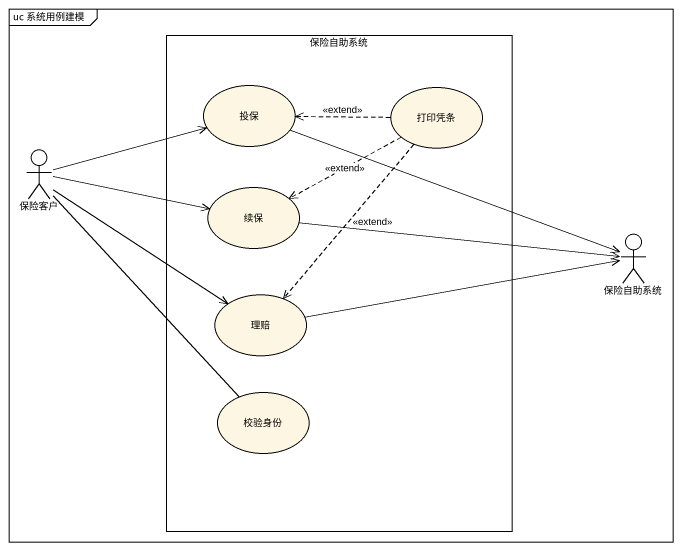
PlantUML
@startuml
mainframe uc 系统用例建模
rectangle 保险自助系统 {
  usecase 投保
  usecase 打印凭条
  usecase 续保
  usecase 理赔
  usecase 校验身份
}
actor 保险客户
actor "保险自助系统" as 保险自助系统_2
打印凭条 .left.> 投保 : <<extend>>
打印凭条 .left.> 续保 : <<extend>>
打印凭条 ..> 理赔 : <<extend>>
保险客户 -right-> 投保
保险客户 -right-> 续保
保险客户 --> 理赔
保险客户 -- 校验身份
保险自助系统_2 <-left- 投保
保险自助系统_2 <-left- 续保
保险自助系统_2 <-left- 理赔
@enduml
